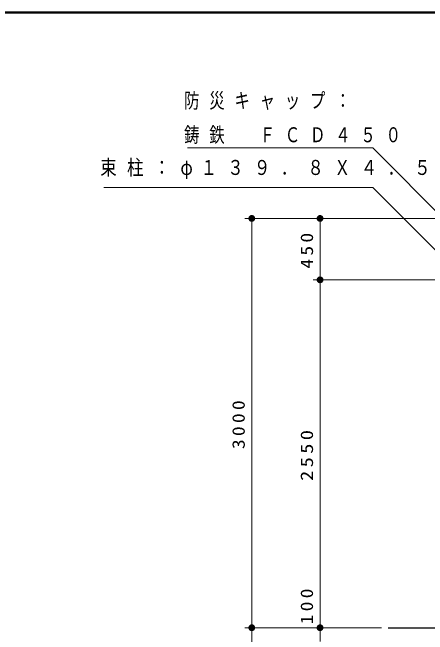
# Model space of a CAD drawing. Units: millimetres on the paper, scale 1:50. Extents: x -365 to 10, y -38 to 257.
# Drawn here: x -181 to -120.2, y 165.8 to 257 of the extents above; entities that cross this region are included whole.
import ezdxf

# ---------------------------------------------------------------- set-up
doc = ezdxf.new("R2010")
doc.units = ezdxf.units.MM
doc.layers.add('LY_1', color=7, linetype='Continuous', lineweight=13)
doc.layers.add('LY_2', color=7, linetype='Continuous', lineweight=13)
doc.styles.add('ＭＳ ゴシック', font='')
doc.styles.get('ＭＳ ゴシック').set_extended_font_data('MS Gothic')

# ---------------------------------------------------------------- blocks, each defined once
blk = doc.blocks.new('filled_dot')
at = {"color": 0, "linetype": 'Continuous', "lineweight": -2, "const_width": 1.25}
blk.add_lwpolyline([(-0.625, 0, 1), (0.625, 0, 1)], format="xyb", close=True, dxfattribs=at)

msp = doc.modelspace()

# ---------------------------------------------------------------- linework, layer by layer
at = {"layer": 'LY_1'}
for p, q in [((-117.907, 226.804), (-146.907, 226.804)), ((-145.907, 166.804), (-145.907, 226.804)), ((-135.907, 217.804), (-135.907, 226.804)), ((-115.427, 217.804), (-136.907, 217.804)), ((-135.907, 166.804), (-135.907, 217.804)), ((-135.907, 164.804), (-135.907, 173.076)), ((-126.907, 166.804), (-146.907, 166.804)), ((-126.907, 166.804), (-146.907, 166.804)), ((-145.907, 149.804), (-145.907, 166.804))]:
    msp.add_line(p, q, dxfattribs=at)
at = {"layer": 'LY_1', "lineweight": 25}
msp.add_line((-125.907, 166.804), (-119.07, 166.804), dxfattribs=at)
at = {"layer": 'LY_1'}
for points in [[(-117.318, 226.265), (-128.198, 237.145), (-155.312, 237.145)], [(-117.546, 220.676), (-128.198, 231.327), (-167.561, 231.327)]]:
    msp.add_lwpolyline(points, dxfattribs=at)
at = {"layer": 'LY_2', "lineweight": 50}
msp.add_line((0, 257), (-365, 257), dxfattribs=at)

# ---------------------------------------------------------------- block references
at = {"layer": 'LY_1', "xscale": 0.4, "yscale": 0.4}
for p, rotation in [((-145.907, 226.804), 270), ((-135.907, 226.804), 270), ((-135.907, 217.804), 270), ((-135.907, 217.804), 90), ((-145.907, 166.804), 90), ((-145.907, 166.804), 270), ((-135.907, 166.804), 90), ((-135.907, 166.804), 270)]:
    msp.add_blockref('filled_dot', p, dxfattribs=dict(at, rotation=rotation))

# ---------------------------------------------------------------- texts
at = {"layer": 'LY_1', "char_height": 2.199, "attachment_point": 4, "style": 'ＭＳ ゴシック'}
for s, insert in [('\\T1.64;\\W0.75;防災キャップ：', (-155.822, 243.945)), ('\\T1.64;\\W0.75;鋳鉄\u3000ＦＣＤ４５０', (-155.822, 238.945)), ('\\T1.63;\\W0.8;束柱：φ１３９．８Ｘ４．５', (-168.099, 233.977))]:
    msp.add_mtext(s, dxfattribs=dict(at, insert=insert))
at = {"layer": 'LY_1', "char_height": 1.833, "attachment_point": 8, "rotation": 90, "style": 'ＭＳ ゴシック'}
for s, insert in [('\\T1.33;\\W1.15;450', (-136.907, 222.304)), ('\\T1.33;\\W1.15;3000', (-146.907, 196.804)), ('\\T1.33;\\W1.2;2550', (-136.907, 192.304)), ('\\T1.33;\\W1.15;100', (-136.907, 170.16))]:
    msp.add_mtext(s, dxfattribs=dict(at, insert=insert))

doc.saveas('drawing.dxf')
